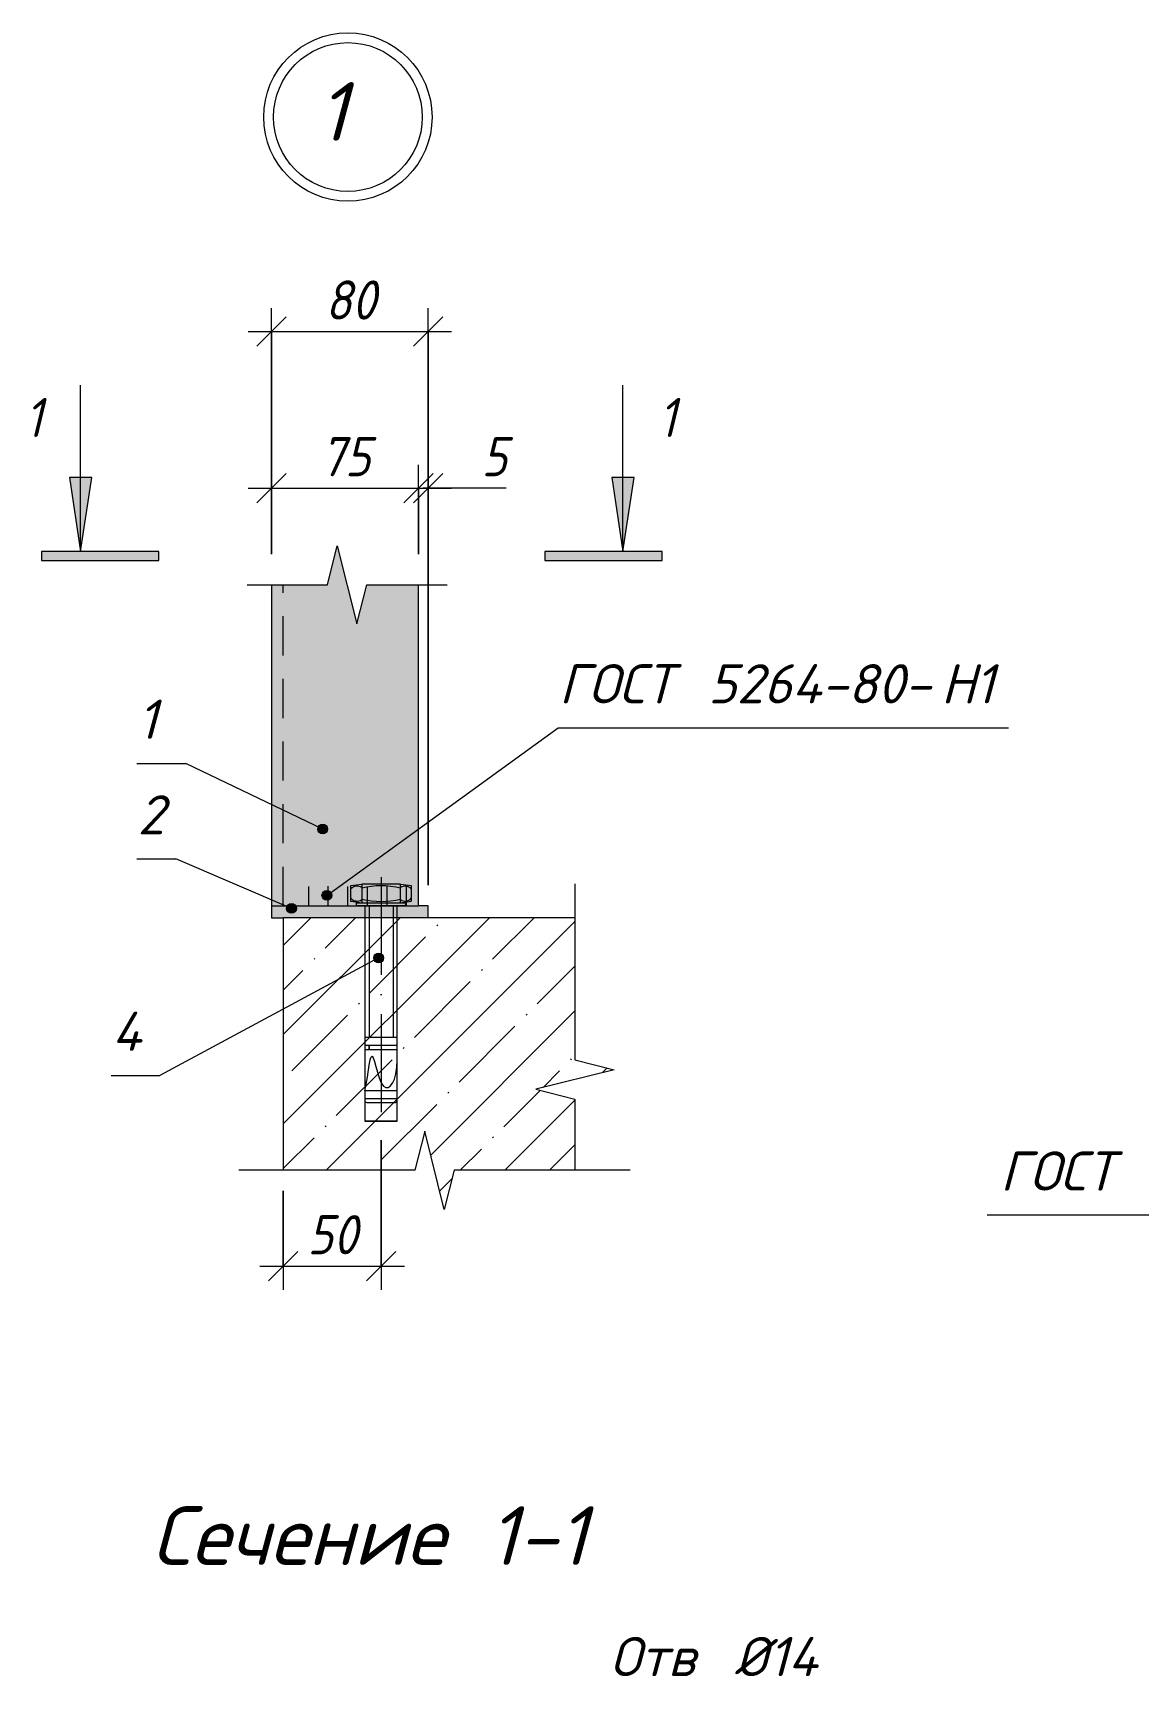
# Model space of a CAD drawing. Header units: millimetres. Extents: x 1525 to 46824, y -520 to 14115.
# Drawn here: x 32363 to 32928, y 3922 to 4762 of the extents above; entities that cross this region are included whole.
import ezdxf

# ---------------------------------------------------------------- set-up
doc = ezdxf.new("R2010")
doc.units = ezdxf.units.MM
doc.linetypes.add('200_ШТРИХ_ш1п0_6_', pattern=[32, 20, -12])
doc.linetypes.add('50_200_ШТРИХ_1Т_ш5_п1_п1_', pattern=[70, 50, -10, 0, -10])
for name, color, linetype, lineweight in [('A-ANNO-DIMS', 7, 'Continuous', 9), ('A-ANNO-DIMS-10', 7, 'Continuous', 9), ('A-ANNO-NOTE', 7, 'Continuous', 9), ('A-DETL', 7, 'Continuous', 9), ('A-DETL-1', 7, 'Continuous', 5), ('A-DETL-2', 7, '200_ШТРИХ_ш1п0_6_', 5), ('A-DETL-3', 7, 'Continuous', 20), ('A-DETL-5', 7, '50_200_ШТРИХ_1Т_ш5_п1_п1_', 5), ('A-DETL-GENF', 7, 'Continuous', 9), ('A-DETL-GENF-1', 7, 'Continuous', 5), ('G-ANNO-TEXT', 7, 'Continuous', 9)]:
    doc.layers.add(name, color=color, linetype=linetype, lineweight=lineweight)
doc.layers.add('A-DETL-GENF-2', color=7, linetype='Continuous', lineweight=9, true_color=0xffffff)
doc.styles.add('ISOCPEUR_B_I', font='', dxfattribs={"height": 30})
doc.styles.add('ISOCPEUR_I_3', font='isocpeui.ttf', dxfattribs={"width": 0.9, "height": 20})
doc.styles.add('ISOCPEUR_I_5', font='isocpeui.ttf', dxfattribs={"height": 20})
doc.styles.get('ISOCPEUR_B_I').set_extended_font_data('ISOCPEUR', italic=True, bold=True)
doc.dimstyles.new('ISO-2_0_0_9К_СРЕДНИЙ_1', dxfattribs={"dimscale": 304.8, "dimtxt": 19.919624, "dimasz": 0.049213, "dimexe": 0.03937, "dimexo": 0, "dimgap": 0, "dimtad": 1, "dimdec": 0, "dimzin": 0, "dimdsep": 46, "dimtxsty": 'ISOCPEUR_I_3', "dimblk1": 'OBLIQUE', "dimblk2": 'OBLIQUE', "dimsah": 1, "dimcen": 0.09, "dimdle": 0.03937, "dimazin": 0, "dimtfac": 1, "dimtdec": 4, "dimtix": 1, "dimtmove": 0, "dimatfit": 3, "dimfxl": 1, "dimtvp": 1, "dimtolj": 1, "dimtzin": 0, "dimarcsym": 2})
doc.dimstyles.new('ISO-2_0_0_9К_СРЕДНИЙ_3', dxfattribs={"dimscale": 304.8, "dimtxt": 19.919624, "dimasz": 0.049213, "dimexe": 0.03937, "dimexo": 0, "dimgap": 0, "dimtad": 1, "dimdec": 0, "dimzin": 0, "dimdsep": 46, "dimtxsty": 'ISOCPEUR_I_3', "dimblk1": 'OBLIQUE', "dimblk2": 'OBLIQUE', "dimsah": 1, "dimcen": 0.09, "dimdle": 0.03937, "dimazin": 0, "dimtfac": 1, "dimtdec": 4, "dimtix": 1, "dimtmove": 1, "dimatfit": 3, "dimfxl": 1, "dimtvp": 1, "dimtolj": 1, "dimtzin": 0, "dimarcsym": 2})

# ---------------------------------------------------------------- blocks, each defined once
blk = doc.blocks.new('DET_Линия разрыва - Линия разрыва-17294155-АР1_Фахверк из 2-х уголков Ф-11_1_ Ф-18_1_ Ф-20_1_ Ф-26_1_Узлы 3 эт_')
at = {"layer": 'A-DETL-GENF'}
for p, q in [((-5, 20), (-10, 0)), ((5, -20), (-5, 20)), ((-10, 0), (-46.35, 0)), ((10, 0), (5, -20)), ((100, 0), (10, 0))]:
    blk.add_line(p, q, dxfattribs=at)
blk = doc.blocks.new('DET_Линия разрыва - Линия разрыва-V12-АР1_Фахверк из 2-х уголков Ф-11_1_ Ф-18_1_ Ф-20_1_ Ф-26_1_Узлы 3 эт_')
at = {"layer": 'A-DETL-GENF'}
for p, q in [((-5, 20), (-10, 0)), ((5, -20), (-5, 20)), ((-10, 0), (-100, 0)), ((10, 0), (5, -20)), ((100, 0), (10, 0))]:
    blk.add_line(p, q, dxfattribs=at)
blk = doc.blocks.new('DET_Линия разрыва - Линия разрыва-30620828-АР1_Фахверк из 2-х уголков Ф-11_1_ Ф-18_1_ Ф-20_1_ Ф-26_1_Узлы 3 эт_')
at = {"layer": 'A-DETL-GENF'}
for p, q in [((-5, 20), (-10, 0)), ((5, -20), (-5, 20)), ((-10, 0), (-51.14, 0)), ((10, 0), (5, -20)), ((51.14, 0), (10, 0))]:
    blk.add_line(p, q, dxfattribs=at)
blk = doc.blocks.new('_AT__Текстовая выноска 2_0 - _AT__Текстовая выноска 2_0-30620700-АР1_Фахверк из 2-х уголков Ф-11_1_ Ф-18_1_ Ф-20_1_ Ф-26_1_Узлы 3 эт_')
at = {"layer": 'A-ANNO-NOTE'}
blk.add_line((0, 0), (23, 0), dxfattribs=at)
blk = doc.blocks.new('DIMBLOCK182-АР1_Фахверк из 2-х уголков Ф-11_1_ Ф-18_1_ Ф-20_1_ Ф-26_1_Узлы 3 эт_')
at = {"layer": 'A-ANNO-DIMS-10'}
for p, q in [((32484.98, 4524.58), (32484.98, 4541.02)), ((32559.98, 4495.41), (32559.98, 4541.02)), ((32472.98, 4529.02), (32559.98, 4529.02)), ((32484.98, 4529.02), (32484.98, 4524.58)), ((32559.98, 4529.02), (32559.98, 4495.41))]:
    blk.add_line(p, q, dxfattribs=at)
at = {"layer": 'A-ANNO-DIMS-10', "lineweight": 20}
for p, q in [((32484.98, 4529.02), (32492.48, 4536.52)), ((32559.98, 4529.02), (32567.48, 4536.52)), ((32484.98, 4529.02), (32477.48, 4521.52)), ((32559.98, 4529.02), (32552.48, 4521.52))]:
    blk.add_line(p, q, dxfattribs=at)
at = {"layer": 'A-ANNO-DIMS-10', "color": 0, "insert": (32509.84, 4555.15), "char_height": 20, "width": 30.3391, "attachment_point": 1, "line_spacing_factor": 1.149209, "style": 'ISOCPEUR_I_3'}
blk.add_mtext('75', dxfattribs=at)
blk = doc.blocks.new('_Oblique')
at = {"color": 0, "linetype": 'ByBlock', "lineweight": -2}
blk.add_line((-0.5, -0.5), (0.5, 0.5), dxfattribs=at)
blk = doc.blocks.new('DIMBLOCK183-АР1_Фахверк из 2-х уголков Ф-11_1_ Ф-18_1_ Ф-20_1_ Ф-26_1_Узлы 3 эт_')
at = {"layer": 'A-ANNO-DIMS-10'}
for p, q in [((32559.98, 4495.41), (32559.98, 4541.02)), ((32564.98, 4495.77), (32564.98, 4541.02)), ((32559.98, 4529.02), (32576.98, 4529.02)), ((32559.98, 4529.02), (32559.98, 4495.41)), ((32592.26, 4529.02), (32562.48, 4529.02)), ((32564.98, 4529.02), (32564.98, 4495.77)), ((32604.9, 4529.02), (32592.26, 4529.02))]:
    blk.add_line(p, q, dxfattribs=at)
at = {"layer": 'A-ANNO-DIMS-10', "lineweight": 20}
for p, q in [((32559.98, 4529.02), (32567.48, 4536.52)), ((32564.98, 4529.02), (32572.48, 4536.52)), ((32559.98, 4529.02), (32552.48, 4521.52)), ((32564.98, 4529.02), (32557.48, 4521.52))]:
    blk.add_line(p, q, dxfattribs=at)
at = {"layer": 'A-ANNO-DIMS-10', "color": 0, "insert": (32592.26, 4555.15), "char_height": 20, "width": 15.1696, "attachment_point": 1, "line_spacing_factor": 1.149209, "style": 'ISOCPEUR_I_3'}
blk.add_mtext('\\fISOCPEUR|b0|i1|c204|p34|;\\W.9;5', dxfattribs=at)
blk = doc.blocks.new('DIMBLOCK184-АР1_Фахверк из 2-х уголков Ф-11_1_ Ф-18_1_ Ф-20_1_ Ф-26_1_Узлы 3 эт_')
at = {"layer": 'A-ANNO-DIMS-10'}
for p, q in [((32484.98, 4495.41), (32484.98, 4621.02)), ((32564.98, 4326.34), (32564.98, 4621.02)), ((32472.98, 4609.02), (32576.98, 4609.02)), ((32484.98, 4609.02), (32484.98, 4495.41)), ((32564.98, 4609.02), (32564.98, 4326.34))]:
    blk.add_line(p, q, dxfattribs=at)
at = {"layer": 'A-ANNO-DIMS-10', "lineweight": 20}
for p, q in [((32484.98, 4609.02), (32477.48, 4601.52)), ((32484.98, 4609.02), (32492.48, 4616.52)), ((32564.98, 4609.02), (32557.48, 4601.52)), ((32564.98, 4609.02), (32572.48, 4616.52))]:
    blk.add_line(p, q, dxfattribs=at)
at = {"layer": 'A-ANNO-DIMS-10', "color": 0, "insert": (32512.34, 4635.15), "char_height": 20, "width": 30.3391, "attachment_point": 1, "line_spacing_factor": 1.149209, "style": 'ISOCPEUR_I_3'}
blk.add_mtext('80', dxfattribs=at)
blk = doc.blocks.new('DIMBLOCK185-АР1_Фахверк из 2-х уголков Ф-11_1_ Ф-18_1_ Ф-20_1_ Ф-26_1_Узлы 3 эт_')
at = {"layer": 'A-ANNO-DIMS-10'}
for p, q in [((32540.95, 4196.07), (32540.95, 4119.59)), ((32540.95, 4131.59), (32540.95, 4196.07)), ((32490.98, 4170.16), (32490.98, 4119.59)), ((32490.98, 4131.59), (32490.98, 4170.16)), ((32478.98, 4131.59), (32552.95, 4131.59))]:
    blk.add_line(p, q, dxfattribs=at)
at = {"layer": 'A-ANNO-DIMS-10', "lineweight": 20}
for p, q in [((32490.98, 4131.59), (32498.48, 4139.09)), ((32540.95, 4131.59), (32548.45, 4139.09)), ((32490.98, 4131.59), (32483.48, 4124.09)), ((32540.95, 4131.59), (32533.45, 4124.09))]:
    blk.add_line(p, q, dxfattribs=at)
at = {"layer": 'A-ANNO-DIMS-10', "color": 0, "insert": (32503.32, 4157.72), "char_height": 20, "width": 30.3391, "attachment_point": 1, "line_spacing_factor": 1.149209, "style": 'ISOCPEUR_I_3'}
blk.add_mtext('50', dxfattribs=at)
blk = doc.blocks.new('_AT__Текстовая выноска 2_0 - _AT__Текстовая выноска 2_0-30620701-АР1_Фахверк из 2-х уголков Ф-11_1_ Ф-18_1_ Ф-20_1_ Ф-26_1_Узлы 3 эт_')
at = {"layer": 'A-ANNO-NOTE'}
blk.add_line((0, 0), (23, 0), dxfattribs=at)
blk = doc.blocks.new('_AT__Текстовая выноска1 - _AT__Текстовая выноска-30601250-АР1_Фахверк из 2-х уголков Ф-11_1_ Ф-18_1_ Ф-20_1_ Ф-26_1_Узлы 3 эт_')
at = {"layer": 'A-ANNO-NOTE'}
blk.add_line((0, 0), (2, 0), dxfattribs=at)
blk = doc.blocks.new('_AT__Текстовая выноска1 - _AT__Текстовая выноска-30601245-АР1_Фахверк из 2-х уголков Ф-11_1_ Ф-18_1_ Ф-20_1_ Ф-26_1_Узлы 3 эт_')
at = {"layer": 'A-ANNO-NOTE'}
blk.add_line((0, 0), (2.5, 0), dxfattribs=at)

msp = doc.modelspace()

# ---------------------------------------------------------------- hatches: boundary and pattern name
at = {"layer": 'A-ANNO-NOTE'}
h = msp.add_hatch(color=256, dxfattribs=at)
edge = h.paths.add_edge_path(flags=0)
edge.add_arc((32511.13735, 4354.93599), 2.5, 0, 360)
h = msp.add_hatch(color=256, dxfattribs=at)
edge = h.paths.add_edge_path(flags=0)
edge.add_arc((32513.24133, 4321.05204), 2.5, 0, 360)
h = msp.add_hatch(color=256, dxfattribs=at)
edge = h.paths.add_edge_path(flags=0)
edge.add_arc((32495.17408, 4314.40126), 2.5, 0, 360)
h = msp.add_hatch(color=256, dxfattribs=at)
edge = h.paths.add_edge_path(flags=0)
edge.add_arc((32539.68144, 4289.09929), 2.5, 0, 360)
at = {"layer": 'A-DETL-GENF'}
for points in [[(32387.44431, 4496.72867), (32393.10211, 4534.44737), (32381.7865, 4534.44737), (32383.26675, 4524.57904)], [(32664.51762, 4496.72867), (32670.17542, 4534.44737), (32658.85981, 4534.44737), (32659.98096, 4526.97303)], [(32393.10211, 4492.04096), (32427.32108, 4492.04096), (32427.32108, 4496.72867), (32367.44431, 4496.72867), (32367.44431, 4492.04096), (32388.14746, 4492.04096)], [(32639.98096, 4492.04096), (32684.51762, 4492.04096), (32684.51762, 4496.72867), (32624.64085, 4496.72867), (32624.64085, 4492.04096)]]:
    msp.add_hatch(color=256, dxfattribs=at).paths.add_polyline_path(points, flags=0)
at = {"layer": 'A-DETL-GENF-1'}
h = msp.add_hatch(dxfattribs=at)
h.set_pattern_fill('FP_8', color=256, style=0, pattern_type=2)
h.set_pattern_definition([(45, (27283.072, 0), (-22.80985, 22.80985), []), (45, (27305.882, 0), (-22.80985, 22.80985), [40.323, -8.065, 0.671, -7.394])])
h.paths.add_polyline_path([(32573.24706, 4160.64263), (32578.24706, 4180.64263), (32639.98096, 4180.64263), (32639.98096, 4216.99571), (32619.98096, 4221.99571), (32659.98096, 4231.99571), (32639.98096, 4236.99571), (32639.98096, 4309.64263), (32490.98096, 4309.64263), (32490.98096, 4180.64263), (32558.24706, 4180.64263), (32563.24706, 4200.64263), (32568.24706, 4180.64263)], flags=0)
at = {"layer": 'A-DETL-GENF-2'}
for points in [[(32484.98096, 4315.64263), (32559.98096, 4315.64263), (32559.98096, 4479.66157), (32533.58473, 4479.66157), (32528.58473, 4459.66157), (32518.58473, 4499.66157), (32513.58473, 4479.66157), (32484.98096, 4479.66157), (32484.98096, 4459.66157)], [(32559.98096, 4309.64263), (32564.98096, 4309.64263), (32564.98096, 4315.64263), (32484.98096, 4315.64263), (32484.98096, 4309.64263), (32490.98096, 4309.64263)]]:
    msp.add_hatch(color=256, dxfattribs=at).paths.add_polyline_path(points, flags=0)

# ---------------------------------------------------------------- linework, layer by layer
at = {"layer": 'A-ANNO-NOTE'}
for p, q in [((32513.24133, 4321.05204), (32631.40443, 4406.60679)), ((32511.13735, 4354.93599), (32441.1205, 4388.47669)), ((32495.17408, 4314.40126), (32436.1205, 4339.65091)), ((32539.68144, 4289.09929), (32427.96352, 4229.09265))]:
    msp.add_line(p, q, dxfattribs=at)
for centre in [(32511.13735, 4354.93599), (32513.24133, 4321.05204), (32495.17408, 4314.40126), (32539.68144, 4289.09929)]:
    msp.add_circle(centre, 2.5, dxfattribs=at)
at = {"layer": 'A-DETL'}
for p, q in [((32484.98096, 4479.66157), (32484.98096, 4315.64263)), ((32559.98096, 4315.64263), (32559.98096, 4479.66157)), ((32484.98096, 4315.64263), (32484.98096, 4309.64263)), ((32484.98096, 4315.64263), (32559.98096, 4315.64263)), ((32564.98096, 4315.64263), (32559.98096, 4315.64263)), ((32564.98096, 4309.64263), (32564.98096, 4315.64263)), ((32484.98096, 4309.64263), (32490.98096, 4309.64263))]:
    msp.add_line(p, q, dxfattribs=at)
at = {"layer": 'A-DETL-1'}
for p, q in [((32387.44431, 4496.72867), (32387.44431, 4581.72867)), ((32664.51762, 4496.72867), (32664.51762, 4581.72867)), ((32381.7865, 4534.44737), (32387.44431, 4496.72867)), ((32393.10211, 4534.44737), (32381.7865, 4534.44737)), ((32387.44431, 4496.72867), (32393.10211, 4534.44737)), ((32670.17542, 4534.44737), (32658.85981, 4534.44737)), ((32658.85981, 4534.44737), (32664.51762, 4496.72867)), ((32664.51762, 4496.72867), (32670.17542, 4534.44737)), ((32367.44431, 4496.72867), (32367.44431, 4492.04096)), ((32387.44431, 4496.72867), (32367.44431, 4496.72867)), ((32367.44431, 4492.04096), (32427.32108, 4492.04096)), ((32427.32108, 4496.72867), (32387.44431, 4496.72867)), ((32427.32108, 4492.04096), (32427.32108, 4496.72867)), ((32664.51762, 4496.72867), (32624.64085, 4496.72867)), ((32624.64085, 4496.72867), (32624.64085, 4492.04096)), ((32624.64085, 4492.04096), (32684.51762, 4492.04096)), ((32684.51762, 4496.72867), (32664.51762, 4496.72867)), ((32684.51762, 4492.04096), (32684.51762, 4496.72867)), ((32503.98096, 4315.64263), (32503.98096, 4325.64263)), ((32513.98096, 4315.64263), (32513.98096, 4325.73706)), ((32523.98096, 4315.64263), (32523.98096, 4325.64263)), ((32525.53896, 4326.04058), (32531.02757, 4326.80943)), ((32525.53896, 4317.84729), (32525.53896, 4326.04058)), ((32550.86621, 4326.8269), (32531.02757, 4326.8269)), ((32531.02757, 4326.8269), (32531.02757, 4317.07844)), ((32533.98096, 4315.64263), (32533.98096, 4325.64263)), ((32543.98096, 4315.64263), (32543.98096, 4325.64263)), ((32550.86621, 4317.07844), (32550.86621, 4326.8269)), ((32550.86621, 4326.80943), (32556.35481, 4326.04058)), ((32553.98096, 4315.64263), (32553.98096, 4325.68072)), ((32556.35481, 4326.04058), (32556.35481, 4317.84729)), ((32531.02757, 4317.07844), (32525.53896, 4317.84729)), ((32553.62157, 4317.07844), (32528.2722, 4317.07844)), ((32528.2722, 4317.07844), (32528.2722, 4315.64263)), ((32553.62157, 4315.64263), (32528.2722, 4315.64263)), ((32550.86621, 4317.07844), (32531.02757, 4317.07844)), ((32532.68079, 4315.64263), (32532.68079, 4205.64263)), ((32534.78923, 4315.64263), (32534.78923, 4248.58494)), ((32535.40331, 4315.64263), (32537.44603, 4315.64263)), ((32547.10454, 4315.64263), (32547.10454, 4248.58494)), ((32549.21299, 4205.64263), (32549.21299, 4315.64263)), ((32556.35481, 4317.84729), (32550.86621, 4317.07844)), ((32553.62157, 4315.64263), (32553.62157, 4317.07844)), ((32532.68079, 4248.58494), (32549.21299, 4248.58494)), ((32532.68079, 4244.45189), (32549.21299, 4244.45189)), ((32532.68079, 4242.38537), (32549.21299, 4242.38537)), ((32534.74731, 4244.45189), (32534.74731, 4242.38537)), ((32534.83604, 4244.45189), (32534.83604, 4242.38537)), ((32532.68079, 4221.42244), (32549.21299, 4221.42244)), ((32532.68079, 4217.28939), (32549.21299, 4217.28939)), ((32533.65272, 4215.22286), (32548.24106, 4215.22286)), ((32549.21299, 4205.64263), (32532.68079, 4205.64263)), ((32532.68079, 4205.64263), (32549.21299, 4205.64263))]:
    msp.add_line(p, q, dxfattribs=at)
for radius in [43, 38]:
    msp.add_circle((32523.98096, 4718.61074), radius, dxfattribs=at)
for centre, radius, start, end in [((32528.66782, 4321.51996), 4.22871, 56.08031185, 137.72360384), ((32540.94689, 4283.10388), 42.8477, 76.61449587, 103.38550413), ((32553.22596, 4321.51996), 4.22871, 42.27639616, 123.91968816), ((32528.66782, 4322.38538), 4.22871, 222.27639616, 303.91968815), ((32540.94689, 4360.80146), 42.8477, 256.61449587, 283.38550413), ((32553.22596, 4322.38538), 4.22871, 236.08031184, 317.72360384), ((32533.86139, 4216.58283), 1.37588, 210.89948546, 261.27655106), ((32548.03239, 4216.58283), 1.37588, 278.72344894, 329.10051461)]:
    msp.add_arc(centre, radius, start, end, dxfattribs=at)
msp.add_open_spline([(32532.68079, 4221.42244), (32533.86063, 4226.13908), (32536.32257, 4251.59756), (32540.08365, 4214.12544), (32549.21299, 4226.11322), (32549.21299, 4237.11122)], degree=3, knots=[3.947127755, 3.947127755, 3.947127755, 3.947127755, 10.095996178, 20.129436715, 28.583815858, 28.583815858, 28.583815858, 28.583815858], dxfattribs=at)
at = {"layer": 'A-DETL-2'}
for p, q in [((32490.98096, 4315.64263), (32490.98096, 4479.66157)), ((32559.98096, 4315.64263), (32559.98096, 4325.64263)), ((32527.72608, 4315.64263), (32534.72608, 4315.64263))]:
    msp.add_line(p, q, dxfattribs=at)
at = {"layer": 'A-DETL-3'}
for p, q in [((32639.98096, 4309.64263), (32490.98096, 4309.64263)), ((32490.98096, 4309.64263), (32490.98096, 4180.64263))]:
    msp.add_line(p, q, dxfattribs=at)
at = {"layer": 'A-DETL-5'}
msp.add_line((32540.94689, 4330.38381), (32540.94689, 4200.38381), dxfattribs=at)

# ---------------------------------------------------------------- block references
at = {"layer": 'A-ANNO-NOTE', "xscale": 10, "yscale": 10, "zscale": 10}
for name, p in [('_AT__Текстовая выноска 2_0 - _AT__Текстовая выноска 2_0-30620701-АР1_Фахверк из 2-х уголков Ф-11_1_ Ф-18_1_ Ф-20_1_ Ф-26_1_Узлы 3 эт_', (32631.40443, 4406.60679)), ('_AT__Текстовая выноска1 - _AT__Текстовая выноска-30601245-АР1_Фахверк из 2-х уголков Ф-11_1_ Ф-18_1_ Ф-20_1_ Ф-26_1_Узлы 3 эт_', (32416.1205, 4388.47669)), ('_AT__Текстовая выноска1 - _AT__Текстовая выноска-30601250-АР1_Фахверк из 2-х уголков Ф-11_1_ Ф-18_1_ Ф-20_1_ Ф-26_1_Узлы 3 эт_', (32416.1205, 4339.65091)), ('_AT__Текстовая выноска1 - _AT__Текстовая выноска-30601245-АР1_Фахверк из 2-х уголков Ф-11_1_ Ф-18_1_ Ф-20_1_ Ф-26_1_Узлы 3 эт_', (32402.96352, 4229.09265))]:
    msp.add_blockref(name, p, dxfattribs=at)
at = {"layer": 'A-ANNO-NOTE', "xscale": 10, "yscale": 10, "zscale": 10, "rotation": 180}
msp.add_blockref('_AT__Текстовая выноска 2_0 - _AT__Текстовая выноска 2_0-30620700-АР1_Фахверк из 2-х уголков Ф-11_1_ Ф-18_1_ Ф-20_1_ Ф-26_1_Узлы 3 эт_', (33080.50663, 4157.72957), dxfattribs=at)
at = {"layer": 'A-DETL-GENF'}
for name, p, rotation in [('DET_Линия разрыва - Линия разрыва-30620828-АР1_Фахверк из 2-х уголков Ф-11_1_ Ф-18_1_ Ф-20_1_ Ф-26_1_Узлы 3 эт_', (32523.58473, 4479.66157), 180), ('DET_Линия разрыва - Линия разрыва-17294155-АР1_Фахверк из 2-х уголков Ф-11_1_ Ф-18_1_ Ф-20_1_ Ф-26_1_Узлы 3 эт_', (32639.98096, 4226.99571), 89.9999999999999)]:
    msp.add_blockref(name, p, dxfattribs=dict(at, rotation=rotation))
msp.add_blockref('DET_Линия разрыва - Линия разрыва-V12-АР1_Фахверк из 2-х уголков Ф-11_1_ Ф-18_1_ Ф-20_1_ Ф-26_1_Узлы 3 эт_', (32568.24706, 4180.64263), dxfattribs=at)

# ---------------------------------------------------------------- texts
at = {"layer": 'A-ANNO-NOTE', "char_height": 20, "attachment_point": 1, "style": 'ISOCPEUR_I_5'}
for s, insert, width in [('ГОСТ', (32631.81461, 4439.1336), 76.962), (' 5264-80-', (32695.31461, 4439.1336), 159.5358125), ('\\fISOCPEUR|b0|i1|c204|p34|;Н', (32826.94482, 4439.1336), 20.843875), ('\\fISOCPEUR|b0|i1|c204|p34|;1', (32844.14273, 4439.1336), 12.827), ('\\fISOCPEUR|b0|i1|c204|p34|;1', (32416.53068, 4421.00349), 12.827), ('\\fISOCPEUR|b0|i1|c204|p34|;2', (32416.53068, 4372.17771), 17.637125), ('\\fISOCPEUR|b0|i1|c204|p34|;4', (32403.37369, 4261.61945), 20.843875), ('ГОСТ', (32857.19645, 4190.25637), 76.962), ('Отв', (32657.78913, 3942.23256), 61.7299375), (' Ø14', (32708.72143, 3942.23256), 74.5569375)]:
    msp.add_mtext(s, dxfattribs=dict(at, insert=insert, width=width))
at = {"layer": 'G-ANNO-TEXT', "attachment_point": 1}
for s, insert, char_height, width, style in [('\\fISOCPEUR|b1|i1|c204|p34|;1', (32508.60953, 4736.47019), 30, 19.2405, 'ISOCPEUR_B_I'), ('\\fISOCPEUR|b0|i1|c204|p34|;\\W.9;1', (32358.97703, 4575.16393), 20, 11.5443, 'ISOCPEUR_I_3'), ('\\fISOCPEUR|b0|i1|c204|p34|;\\W.9;1', (32682.72725, 4575.16393), 20, 11.5443, 'ISOCPEUR_I_3'), ('Сечение', (32423.70895, 4009.01857), 30, 185.1898125, 'ISOCPEUR_B_I'), (' 1-1', (32576.50583, 4009.01857), 30, 88.185625, 'ISOCPEUR_B_I')]:
    msp.add_mtext(s, dxfattribs=dict(at, insert=insert, char_height=char_height, width=width, style=style))

# ---------------------------------------------------------------- dimensions: what is measured, and where the dimension line sits
at = {"layer": 'A-ANNO-DIMS'}
for base, p1, p2, override, picture, middle in [((32564.98096, 4609.01767), (32484.98096, 4495.41227), (32564.98096, 4326.33802), {"dimpost": '<>', "dimfxl": 187.045722}, 'DIMBLOCK184-АР1_Фахверк из 2-х уголков Ф-11_1_ Ф-18_1_ Ф-20_1_ Ф-26_1_Узлы 3 эт_', (32524.98096, 4619.01767)), ((32559.98096, 4529.01767), (32484.98096, 4524.57904), (32559.98096, 4495.41227), {"dimpost": '<>', "dimfxl": 80.471737}, 'DIMBLOCK182-АР1_Фахверк из 2-х уголков Ф-11_1_ Ф-18_1_ Ф-20_1_ Ф-26_1_Узлы 3 эт_', (32522.48096, 4539.14646)), ((32540.94689, 4131.58741), (32490.98096, 4170.16263), (32540.94689, 4196.07277), {"dimpost": '<>', "dimfxl": 56.284361}, 'DIMBLOCK185-АР1_Фахверк из 2-х уголков Ф-11_1_ Ф-18_1_ Ф-20_1_ Ф-26_1_Узлы 3 эт_', (32515.96392, 4141.58741))]:
    dim = msp.add_linear_dim(base=base, p1=p1, p2=p2, dimstyle='ISO-2_0_0_9К_СРЕДНИЙ_1', override=override, dxfattribs=at)
    dim.commit()
    dim.dimension.update_dxf_attribs({"geometry": picture, "text_midpoint": middle})
dim = msp.add_linear_dim(base=(32564.98096, 4529.01767), p1=(32559.98096, 4495.41227), p2=(32564.98096, 4495.77235), dimstyle='ISO-2_0_0_9К_СРЕДНИЙ_3', override={"dimpost": '<>', "dimfxl": 5.012949}, dxfattribs=at)
dim.commit()
dim.dimension.update_dxf_attribs({"geometry": 'DIMBLOCK183-АР1_Фахверк из 2-х уголков Ф-11_1_ Ф-18_1_ Ф-20_1_ Ф-26_1_Узлы 3 эт_', "text_midpoint": (32599.84002, 4541.81345), "dimtype": 160})

doc.saveas('drawing.dxf')
